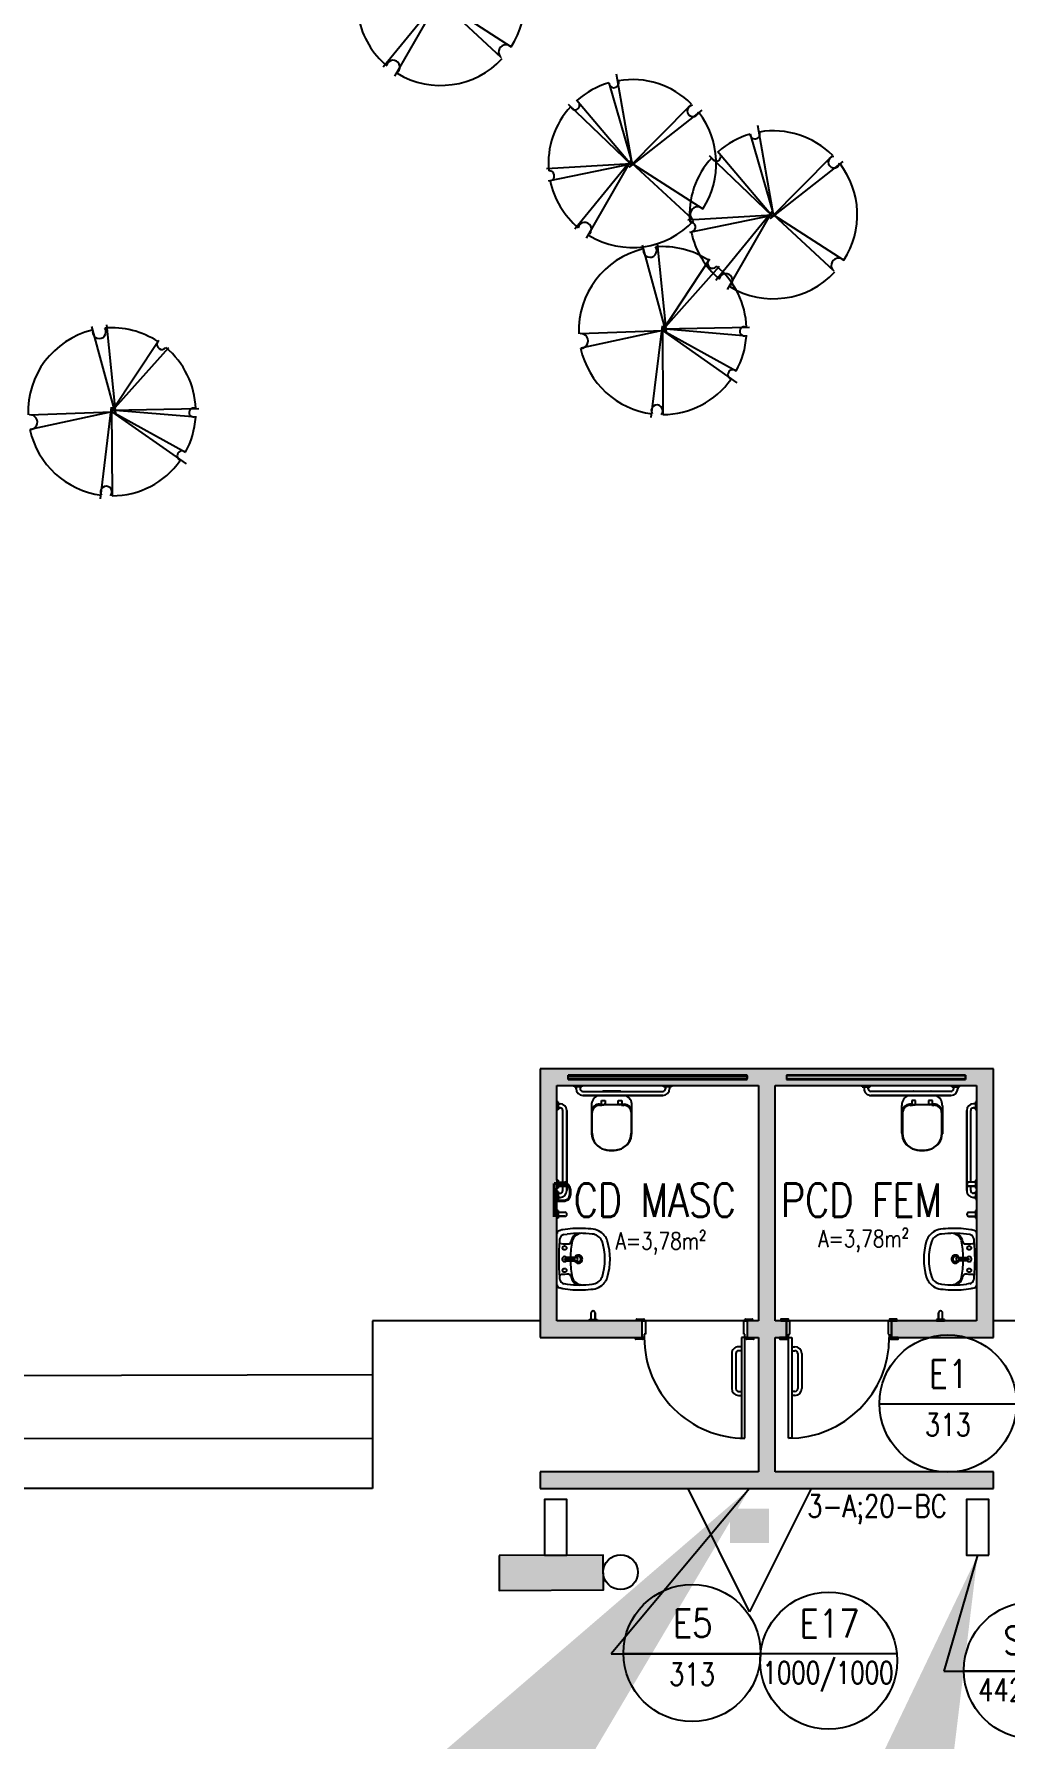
# Model space of a CAD drawing. Header units: metres. Extents: x 341 to 459, y 1341 to 1425.
# Drawn here: x 417.13 to 425.81, y 1378.8 to 1394.04 of the extents above; entities that cross this region are included whole.
import ezdxf
from ezdxf.enums import TextEntityAlignment as Align

# ---------------------------------------------------------------- set-up
doc = ezdxf.new("R2010")
doc.units = ezdxf.units.M
doc.linetypes.add('CONTINUO', pattern=[0])
for name, color, linetype in [('10', 10, 'Continuous'), ('BASE DE CONCRETO', 251, 'Continuous'), ('C-Janelas', 3, 'Continuous'), ('C-Paredes', 4, 'Continuous'), ('C-Portas', 3, 'Continuous'), ('CANALETA', 146, 'CONTINUO'), ('E-Abertura', 7, 'Continuous'), ('E-Janelas', 7, 'Continuous'), ('E-Pisos', 7, 'Continuous'), ('E-Portas', 7, 'Continuous'), ('Identificadores de ambiente', 3, 'Continuous'), ('INCÊNDIO', 10, 'Continuous'), ('Notas de texto-1', 7, 'Continuous'), ('Peças hidrossanitárias', 7, 'Continuous'), ('VCAED', 4, 'Continuous'), ('Vegetação', 72, 'Continuous')]:
    doc.layers.add(name, color=color, linetype=linetype)
doc.layers.add('C-Padrão de corte-1', color=7, linetype='Continuous', true_color=0x99999b)
doc.layers.add('INC_PLACAS', color=10, linetype='Continuous', lineweight=20)
doc.styles.add('R100', font='simplex.shx', dxfattribs={"height": 2.5})
doc.styles.add('R80', font='simplex.shx', dxfattribs={"height": 2})
doc.styles.add('RomanS_3', font='romans__.ttf', dxfattribs={"width": 0.8, "height": 0.3})
doc.styles.add('SIMPLEX', font='simplex_.ttf')
doc.dimstyles.new('TICK-100', dxfattribs={"dimscale": 10, "dimtxt": 2.5, "dimasz": 1.5, "dimexe": 1, "dimexo": 1, "dimgap": 0.9, "dimtad": 1, "dimdec": 1, "dimtxsty": 'SIMPLEX', "dimblk": 'ARCHTICK', "dimcen": 2.5, "dimdle": 1, "dimclrt": 3, "dimadec": 0, "dimazin": 0, "dimtfac": 1, "dimtdec": 1, "dimtmove": 0, "dimatfit": 3, "dimfxl": 8, "dimfxlon": 1, "dimtfill": 1, "dimtfillclr": 256, "dimarcsym": 0})

# ---------------------------------------------------------------- blocks, each defined once
blk = doc.blocks.new('ARV 2 - ARV 2-523376-PLANTA BAIXA TERREO')
at = {"layer": 'Vegetação', "color": 252, "true_color": 0x939598}
for p, q in [((0.009, 0.004), (-0.131, 0.803)), ((-0.2, 0.725), (0.009, 0.004)), ((0.001, -0.009), (-0.562, 0.532)), ((-0.49, 0.572), (0.001, -0.009)), ((-0.019, -0.028), (0.538, 0.535)), ((0.63, 0.481), (-0.019, -0.028)), ((-0.505, -0.58), (-0.002, 0.036)), ((-0.002, 0.036), (-0.403, -0.662)), ((0.009, 0.004), (0.638, -0.401)), ((0.549, -0.497), (0.009, 0.004)), ((0, 0), (-0.757, -0.044)), ((-0.739, -0.15), (0, 0))]:
    blk.add_line(p, q, dxfattribs=at)
for centre, radius, start, end in [((0.009, 0.004), 0.75, 106.1615, 131.2643), ((-0.156, 0.726), 0.0444, 179.6577, 23.6973), ((0.009, 0.004), 0.75, 45.0566, 99.5346), ((0.009, 0.004), 0.75, 137.2461, 184.9778), ((-0.502, 0.524), 0.0401, 205.2856, 52.277), ((0.551, 0.474), 0.0512, 93.2129, 348.632), ((0.009, 0.004), 0.75, 327.2057, 37.8246), ((-0.733, -0.106), 0.0454, 289.6881, 92.0044), ((0.009, 0.004), 0.75, 191.8794, 229.9244), ((0.592, -0.448), 0.0655, 44.7183, 228.8834), ((-0.416, -0.581), 0.0597, 314.6602, 168.4518), ((0.009, 0.004), 0.75, 238.6749, 317.1365)]:
    blk.add_arc(centre, radius, start, end, dxfattribs=at)
blk = doc.blocks.new('PORTA EM MADEIRA ESPECIAL PCD - PORTA EM MADEIRA 90CM 2-687594-PLANTA BAIXA TERREO')
at = {"layer": 'C-Portas', "color": 252, "true_color": 0x939598}
for p, q in [((-0.42, 0.975), (-0.45, 0.975)), ((-0.45, 0.975), (-0.45, 0.075)), ((-0.42, 0.075), (-0.42, 0.975)), ((-0.53, 0.075), (-0.53, 0.085)), ((-0.46, 0.075), (-0.53, 0.075)), ((-0.525, 0.09), (-0.465, 0.09)), ((-0.47, 0.075), (-0.45, 0.075)), ((-0.47, -0.075), (-0.47, 0.075)), ((-0.46, 0.085), (-0.46, 0.075)), ((-0.45, 0.075), (-0.42, 0.075)), ((-0.45, 0.075), (-0.45, 0.045)), ((-0.45, 0.045), (-0.44, 0.045)), ((-0.44, 0.045), (-0.44, -0.075)), ((0.44, 0.045), (0.45, 0.045)), ((0.44, -0.075), (0.44, 0.045)), ((0.45, 0.045), (0.45, 0.075)), ((0.45, 0.075), (0.47, 0.075)), ((0.46, 0.075), (0.46, 0.085)), ((0.53, 0.075), (0.46, 0.075)), ((0.465, 0.09), (0.525, 0.09)), ((0.47, 0.075), (0.47, -0.075)), ((0.53, 0.085), (0.53, 0.075)), ((-0.52, -0.085), (-0.52, -0.075)), ((-0.52, -0.075), (-0.45, -0.075)), ((-0.455, -0.09), (-0.515, -0.09)), ((-0.44, -0.075), (-0.47, -0.075)), ((-0.45, -0.075), (-0.45, -0.085)), ((0.47, -0.075), (0.44, -0.075)), ((0.45, -0.085), (0.45, -0.075)), ((0.45, -0.075), (0.52, -0.075)), ((0.515, -0.09), (0.455, -0.09)), ((0.52, -0.075), (0.52, -0.085))]:
    blk.add_line(p, q, dxfattribs=at)
for centre, start, end in [((-0.525, 0.085), 90, 180), ((-0.465, 0.085), 360, 90), ((0.465, 0.085), 90, 180), ((0.525, 0.085), 0, 90), ((-0.515, -0.085), 180, 270), ((-0.455, -0.085), 270, 0), ((0.455, -0.085), 180, 270), ((0.515, -0.085), 270, 360)]:
    blk.add_arc(centre, 0.005, start, end, dxfattribs=at)
at = {"layer": 'E-Abertura', "color": 252, "true_color": 0x939598}
blk.add_arc((-0.45, 0.075), 0.9, 360, 90, dxfattribs=at)
at = {"layer": 'E-Portas', "color": 252, "true_color": 0x939598}
for p, q in [((-0.393, 0.593), (-0.42, 0.593)), ((-0.393, 0.557), (-0.42, 0.557)), ((-0.368, 0.218), (-0.368, 0.532)), ((-0.332, 0.218), (-0.332, 0.532)), ((-0.42, 0.193), (-0.393, 0.193)), ((-0.42, 0.157), (-0.393, 0.157))]:
    blk.add_line(p, q, dxfattribs=at)
for centre, radius, start, end in [((-0.393, 0.532), 0.061, 0, 90), ((-0.393, 0.532), 0.025, 0, 90), ((-0.393, 0.218), 0.025, 270, 0), ((-0.393, 0.218), 0.061, 270, 0)]:
    blk.add_arc(centre, radius, start, end, dxfattribs=at)
blk = doc.blocks.new('Barra Tubular Linear1 - 800mm 3-687596-PLANTA BAIXA TERREO')
at = {"layer": 'Peças hidrossanitárias', "color": 252, "true_color": 0x939598}
for p, q in [((-1.291, -0.11), (-1.291, -0.1)), ((-1.291, -0.11), (-1.291, -0.1)), ((-1.274, -0.11), (-1.291, -0.11)), ((-1.221, -0.11), (-1.291, -0.11)), ((-1.274, -0.127), (-1.274, -0.11)), ((-1.274, -0.11), (-1.274, -0.127)), ((-1.238, -0.11), (-1.238, -0.127)), ((-1.221, -0.11), (-1.238, -0.11)), ((-1.238, -0.11), (-1.238, -0.127)), ((-1.221, -0.1), (-1.221, -0.11)), ((-1.221, -0.11), (-1.221, -0.1)), ((-1.213, -0.152), (-1.174, -0.152)), ((-1.213, -0.152), (-1.174, -0.152)), ((-1.138, -0.152), (-0.499, -0.152)), ((-1.138, -0.152), (-0.499, -0.152)), ((-0.491, -0.11), (-0.491, -0.1)), ((-0.491, -0.11), (-0.491, -0.1)), ((-0.474, -0.11), (-0.491, -0.11)), ((-0.421, -0.11), (-0.491, -0.11)), ((-0.474, -0.127), (-0.474, -0.11)), ((-0.474, -0.11), (-0.474, -0.127)), ((-0.438, -0.11), (-0.438, -0.127)), ((-0.421, -0.11), (-0.438, -0.11)), ((-0.438, -0.11), (-0.438, -0.127)), ((-0.421, -0.1), (-0.421, -0.11)), ((-0.421, -0.11), (-0.421, -0.1)), ((-0.499, -0.188), (-1.213, -0.188)), ((-1.213, -0.188), (-0.499, -0.188))]:
    blk.add_line(p, q, dxfattribs=at)
for centre, radius, start, end in [((-1.213, -0.127), 0.061, 180, 270), ((-1.213, -0.127), 0.061, 180, 270), ((-1.213, -0.127), 0.025, 180, 270), ((-1.213, -0.127), 0.025, 180, 270), ((-0.499, -0.127), 0.061, 270, 0), ((-0.499, -0.127), 0.025, 270, 0), ((-0.499, -0.127), 0.061, 270, 0), ((-0.499, -0.127), 0.025, 270, 0)]:
    blk.add_arc(centre, radius, start, end, dxfattribs=at)
blk = doc.blocks.new('Barra Tubular Linear1 - 800mm 3-V3-PLANTA BAIXA TERREO')
at = {"layer": 'Peças hidrossanitárias', "color": 252, "true_color": 0x939598}
for p, q in [((-1.291, -0.11), (-1.291, -0.1)), ((-1.291, -0.11), (-1.291, -0.1)), ((-1.274, -0.11), (-1.291, -0.11)), ((-1.221, -0.11), (-1.291, -0.11)), ((-1.274, -0.127), (-1.274, -0.11)), ((-1.274, -0.11), (-1.274, -0.127)), ((-1.238, -0.11), (-1.238, -0.127)), ((-1.221, -0.11), (-1.238, -0.11)), ((-1.238, -0.11), (-1.238, -0.127)), ((-1.221, -0.1), (-1.221, -0.11)), ((-1.221, -0.11), (-1.221, -0.1)), ((-1.213, -0.152), (-0.499, -0.152)), ((-1.213, -0.152), (-0.499, -0.152)), ((-0.491, -0.11), (-0.491, -0.1)), ((-0.491, -0.11), (-0.491, -0.1)), ((-0.474, -0.11), (-0.491, -0.11)), ((-0.421, -0.11), (-0.491, -0.11)), ((-0.474, -0.127), (-0.474, -0.11)), ((-0.474, -0.11), (-0.474, -0.127)), ((-0.438, -0.11), (-0.438, -0.127)), ((-0.421, -0.11), (-0.438, -0.11)), ((-0.438, -0.11), (-0.438, -0.127)), ((-0.421, -0.1), (-0.421, -0.11)), ((-0.421, -0.11), (-0.421, -0.1)), ((-0.499, -0.188), (-1.213, -0.188)), ((-1.213, -0.188), (-0.499, -0.188))]:
    blk.add_line(p, q, dxfattribs=at)
for centre, radius, start, end in [((-1.213, -0.127), 0.061, 180, 270), ((-1.213, -0.127), 0.061, 180, 270), ((-1.213, -0.127), 0.025, 180, 270), ((-1.213, -0.127), 0.025, 180, 270), ((-0.499, -0.127), 0.061, 270, 0), ((-0.499, -0.127), 0.025, 270, 0), ((-0.499, -0.127), 0.061, 270, 0), ((-0.499, -0.127), 0.025, 270, 0)]:
    blk.add_arc(centre, radius, start, end, dxfattribs=at)
blk = doc.blocks.new('Deca_Lavatorio Vogue Plus_L_51_Coluna Suspensa - L_51_17_Branco Gelo GE17-399231-PLANTA BAIXA TERREO')
at = {"layer": 'Peças hidrossanitárias', "color": 252, "true_color": 0x939598}
for p, q in [((22.448, -16.707), (22.46, -16.704)), ((22.486, -16.744), (22.517, -16.74)), ((22.591, -16.747), (22.592, -16.749)), ((22.486, -17.183), (22.517, -17.188)), ((22.591, -17.181), (22.592, -17.179)), ((22.46, -17.223), (22.448, -17.221))]:
    blk.add_line(p, q, dxfattribs=at)
for centre in [(22.493, -16.864), (22.493, -17.064)]:
    blk.add_circle(centre, 0.0175, dxfattribs=at)
for centre, radius, start, end in [((22.457, -16.736), 0.0308, 107.2064, 177.8383), ((22.501, -16.794), 0.0526, 107.5227, 162.4059), ((22.542, -17.11), 0.414, 98.9459, 101.4302), ((22.598, -17.312), 0.622, 92.9287, 101.1915), ((22.628, -17.703), 0.97, 83.4112, 96.5888), ((22.65, -16.825), 0.102, 129.8139, 172.1894), ((22.652, -16.828), 0.0948, 92.6253, 163.8436), ((22.619, -17.721), 1.032, 82.7636, 92.9287), ((22.587, -16.75), 0.0046, 37, 129.8139), ((22.588, -16.752), 0.00496, 316.8764, 37), ((22.732, -16.846), 0.106, 26.0618, 85.9382), ((22.73, -16.849), 0.153, 33.2364, 82.7636), ((24.378, -16.964), 1.938, 175.1805, 184.8195), ((22.528, -16.803), 0.0808, 162.4059, 178.6428), ((22.462, -16.81), 0.0154, 183.0086, 265.653), ((22.537, -15.827), 1.001, 265.653, 269.5134), ((22.528, -16.808), 0.0204, 269.5134, 352.1894), ((23.389, -16.964), 0.844, 168.9392, 178.9389), ((22.333, -16.964), 0.521, 341.5812, 18.4188), ((22.73, -16.849), 0.153, 15.8885, 33.2364), ((22.325, -16.964), 0.574, 344.1115, 15.8885), ((23.389, -16.964), 0.844, 181.0446, 191.0084), ((22.617, -16.963), 0.0358, 90, 154.7284), ((22.617, -16.964), 0.0361, 205.4335, 269.5392), ((22.617, -16.964), 0.0225, 0, 141.4153), ((22.617, -16.964), 0.0225, 218.5846, 0), ((22.617, -16.962), 0.0348, 357.7296, 90.4869), ((22.617, -16.965), 0.0348, 269.5392, 2.3052), ((22.457, -17.191), 0.0308, 182.1617, 252.7936), ((22.462, -17.118), 0.0154, 94.347, 176.9914), ((22.528, -17.125), 0.0808, 181.3572, 197.5941), ((22.501, -17.133), 0.0526, 197.5941, 252.4773), ((22.537, -18.1), 1.001, 90.4866, 94.347), ((22.628, -16.225), 0.97, 263.4112, 276.5888), ((22.528, -17.12), 0.0204, 7.8106, 90.4866), ((22.65, -17.103), 0.102, 187.8106, 230.1861), ((22.652, -17.099), 0.0948, 195.8322, 267.3747), ((22.587, -17.178), 0.0046, 230.1861, 323), ((22.588, -17.176), 0.00496, 323, 43.1236), ((22.732, -17.082), 0.106, 274.0618, 333.9382), ((22.73, -17.079), 0.153, 277.2364, 326.7636), ((22.73, -17.079), 0.153, 326.7636, 344.1115), ((22.542, -16.817), 0.414, 258.5698, 261.0541), ((22.598, -16.616), 0.622, 258.8085, 267.0713), ((22.619, -16.207), 1.032, 267.0713, 277.2364)]:
    blk.add_arc(centre, radius, start, end, dxfattribs=at)
blk = doc.blocks.new('Barra Tubular Linear2 - 700mm-668522-PLANTA BAIXA TERREO')
at = {"layer": 'Peças hidrossanitárias', "color": 252, "true_color": 0x939598}
for p, q in [((22.426, -16.259), (22.436, -16.259)), ((22.426, -16.329), (22.426, -16.259)), ((22.436, -16.259), (22.426, -16.259)), ((22.426, -16.329), (22.426, -16.259)), ((22.436, -16.259), (22.436, -16.276)), ((22.436, -16.259), (22.436, -16.329)), ((22.436, -16.276), (22.496, -16.276)), ((22.436, -16.276), (22.496, -16.276)), ((22.436, -16.329), (22.426, -16.329)), ((22.436, -16.329), (22.426, -16.329)), ((22.496, -16.312), (22.436, -16.312)), ((22.436, -16.312), (22.436, -16.329)), ((22.436, -16.312), (22.496, -16.312))]:
    blk.add_line(p, q, dxfattribs=at)
blk.add_arc((22.496, -16.294), 0.018, 270, 90, dxfattribs=at)
blk.add_arc((22.496, -16.294), 0.018, 270, 90, dxfattribs=at)
blk = doc.blocks.new('Deca_Bacia convencional Conforto_P_510_Sem Abertura - P_510_17_Branco Gelo GE17-399226-PLANTA BAIXA TERREO')
at = {"layer": 'Peças hidrossanitárias', "color": 252, "true_color": 0x939598}
for p, q in [((22.992, -15.464), (22.836, -15.464)), ((22.733, -15.59), (22.733, -15.844)), ((23.095, -15.838), (23.095, -15.59))]:
    blk.add_line(p, q, dxfattribs=at)
for centre, radius, start, end in [((22.824, -15.586), 0.0907, 111.5477, 182.6711), ((22.842, -15.488), 0.025, 102.2947, 115.2456), ((22.986, -15.488), 0.025, 64.7544, 77.7053), ((23.004, -15.586), 0.0907, 357.3289, 68.4523), ((22.938, -15.835), 0.156, 293.5162, 358.9974), ((22.89, -15.834), 0.157, 183.6172, 246.3827), ((22.914, -15.738), 0.255, 250.0784, 289.9216)]:
    blk.add_arc(centre, radius, start, end, dxfattribs=at)
blk = doc.blocks.new('Deca_Shared_Assento_P_510 - AP_50_Branco Gelo GE17-399172-PLANTA BAIXA TERREO')
at = {"layer": 'Peças hidrossanitárias', "color": 252, "true_color": 0x939598}
for p, q in [((22.739, -15.838), (22.739, -15.643)), ((22.806, -15.579), (22.827, -15.579)), ((22.807, -15.59), (22.807, -15.579)), ((22.807, -15.59), (22.848, -15.586)), ((22.808, -15.591), (22.808, -15.579)), ((22.827, -15.589), (22.808, -15.591)), ((22.822, -15.578), (22.822, -15.547)), ((22.822, -15.547), (22.855, -15.547)), ((22.829, -15.578), (22.822, -15.578)), ((22.827, -15.579), (22.827, -15.58)), ((22.827, -15.588), (22.827, -15.579)), ((22.827, -15.58), (22.829, -15.58)), ((22.827, -15.588), (22.827, -15.58)), ((22.827, -15.588), (22.827, -15.589)), ((22.829, -15.58), (22.829, -15.578)), ((22.829, -15.58), (22.83, -15.582)), ((22.83, -15.582), (22.848, -15.582)), ((22.855, -15.578), (22.848, -15.578)), ((22.848, -15.578), (22.848, -15.586)), ((22.855, -15.547), (22.855, -15.578)), ((22.972, -15.578), (22.972, -15.547)), ((22.972, -15.547), (23.006, -15.547)), ((22.979, -15.578), (22.972, -15.578)), ((22.979, -15.586), (22.979, -15.578)), ((22.997, -15.582), (22.979, -15.582)), ((23.021, -15.59), (22.979, -15.586)), ((22.998, -15.58), (22.997, -15.582)), ((23.006, -15.578), (22.998, -15.578)), ((22.998, -15.578), (22.998, -15.58)), ((22.998, -15.58), (23, -15.58)), ((23, -15.58), (23, -15.579)), ((23, -15.579), (23.028, -15.579)), ((23, -15.588), (23, -15.579)), ((23.001, -15.588), (23.001, -15.579)), ((23.001, -15.588), (23.001, -15.589)), ((23.001, -15.589), (23.02, -15.591)), ((23.006, -15.547), (23.006, -15.578)), ((23.02, -15.591), (23.02, -15.579)), ((23.021, -15.59), (23.021, -15.579)), ((23.089, -15.636), (23.089, -15.838))]:
    blk.add_line(p, q, dxfattribs=at)
for centre, radius, start, end in [((22.803, -15.643), 0.0642, 87.4413, 180), ((22.805, -15.656), 0.0666, 89.0349, 179.0913), ((22.914, -16.605), 1.02, 86.3241, 93.6703), ((23.022, -15.656), 0.0666, 5.2693, 91.1664), ((23.025, -15.643), 0.0642, 6.0994, 87.4413), ((22.889, -15.838), 0.15, 180, 258), ((22.938, -15.838), 0.15, 282, 0), ((22.914, -15.722), 0.269, 258, 282)]:
    blk.add_arc(centre, radius, start, end, dxfattribs=at)
blk = doc.blocks.new('Barra Tubular Linear1 - 400mm 3-668526-PLANTA BAIXA TERREO')
at = {"layer": 'Peças hidrossanitárias', "color": 252, "true_color": 0x939598}
for p, q in [((22.713, -17.514), (22.713, -17.504)), ((22.713, -17.504), (22.73, -17.504)), ((22.713, -17.504), (22.713, -17.514)), ((22.713, -17.504), (22.783, -17.504)), ((22.783, -17.514), (22.713, -17.514)), ((22.783, -17.514), (22.713, -17.514)), ((22.73, -17.504), (22.73, -17.444)), ((22.73, -17.504), (22.73, -17.444)), ((22.766, -17.444), (22.766, -17.504)), ((22.766, -17.504), (22.766, -17.444)), ((22.766, -17.504), (22.783, -17.504)), ((22.783, -17.504), (22.783, -17.514)), ((22.783, -17.504), (22.783, -17.514))]:
    blk.add_line(p, q, dxfattribs=at)
blk.add_arc((22.748, -17.444), 0.018, 0, 180, dxfattribs=at)
blk.add_arc((22.748, -17.444), 0.018, 0, 180, dxfattribs=at)
blk = doc.blocks.new('Deca_Monocomando para Lavatorio de Mesa Axis_2875_C73 - 2875_C73_Cromado CR10-668528-PLANTA BAIXA TERREO')
at = {"layer": 'Peças hidrossanitárias', "color": 252, "true_color": 0x939598}
for p, q in [((-0.004, 0), (0.004, 0)), ((-0.004, 0), (-0.004, -0.022)), ((0.004, -0.022), (0.004, 0)), ((-0.015, -0.016), (-0.015, -0.096)), ((-0.005, -0.022), (-0.005, -0.091)), ((-0.005, -0.091), (0.005, -0.091)), ((0.005, -0.091), (0.005, -0.022)), ((0.016, -0.096), (0.016, -0.016))]:
    blk.add_line(p, q, dxfattribs=at)
for centre, radius, start, end in [((0, 0), 0.0225, 313.5422, 226.4578), ((0.003, -0.099), 0.0182, 172.6075, 261.8342), ((0, 0), 0.0225, 226.4592, 260.8589), ((-0.003, -0.099), 0.0182, 278.1658, 7.3925), ((0, 0), 0.0225, 279.1409, 313.5412)]:
    blk.add_arc(centre, radius, start, end, dxfattribs=at)
blk = doc.blocks.new('JANELA EM VIDRO TEMPERADO 1M1 - JANELA EM VIDRO TEMPERADO 1_5M 6-687598-PLANTA BAIXA TERREO')
at = {"layer": 'C-Janelas', "color": 252, "true_color": 0x939598}
for p, q in [((-0.8, -0.012), (-0.8, 0.012)), ((-0.8, 0.012), (0.8, 0.012)), ((0.8, 0.012), (0.8, -0.012)), ((0.8, -0.012), (-0.8, -0.012))]:
    blk.add_line(p, q, dxfattribs=at)
at = {"layer": 'E-Janelas', "color": 252, "true_color": 0x939598}
for p, q in [((-0.8, -0.02), (-0.8, 0.02)), ((0.8, 0.02), (-0.8, 0.02)), ((0.8, -0.02), (0.8, 0.02)), ((-0.8, -0.02), (0.8, -0.02))]:
    blk.add_line(p, q, dxfattribs=at)
blk = doc.blocks.new('PORTA EM MADEIRA ESPECIAL PCD - PORTA EM MADEIRA 90CM 2-687599-PLANTA BAIXA TERREO')
at = {"layer": 'C-Portas', "color": 252, "true_color": 0x939598}
for p, q in [((-0.52, 0.085), (-0.52, 0.075)), ((-0.52, 0.075), (-0.45, 0.075)), ((-0.455, 0.09), (-0.515, 0.09)), ((-0.44, 0.075), (-0.47, 0.075)), ((-0.47, 0.075), (-0.47, -0.075)), ((-0.45, 0.075), (-0.45, 0.085)), ((-0.44, -0.045), (-0.44, 0.075)), ((0.47, 0.075), (0.44, 0.075)), ((0.44, 0.075), (0.44, -0.045)), ((0.45, 0.085), (0.45, 0.075)), ((0.45, 0.075), (0.52, 0.075)), ((0.515, 0.09), (0.455, 0.09)), ((0.47, -0.075), (0.47, 0.075)), ((0.52, 0.075), (0.52, 0.085)), ((-0.46, -0.075), (-0.53, -0.075)), ((-0.53, -0.075), (-0.53, -0.085)), ((-0.525, -0.09), (-0.465, -0.09)), ((-0.47, -0.075), (-0.45, -0.075)), ((-0.46, -0.085), (-0.46, -0.075)), ((-0.45, -0.075), (-0.45, -0.045)), ((-0.45, -0.045), (-0.44, -0.045)), ((-0.45, -0.975), (-0.45, -0.075)), ((-0.45, -0.075), (-0.42, -0.075)), ((-0.42, -0.075), (-0.42, -0.975)), ((0.44, -0.045), (0.45, -0.045)), ((0.45, -0.045), (0.45, -0.075)), ((0.45, -0.075), (0.47, -0.075)), ((0.53, -0.075), (0.46, -0.075)), ((0.46, -0.075), (0.46, -0.085)), ((0.465, -0.09), (0.525, -0.09)), ((0.53, -0.085), (0.53, -0.075)), ((-0.42, -0.975), (-0.45, -0.975))]:
    blk.add_line(p, q, dxfattribs=at)
for centre, start, end in [((-0.515, 0.085), 90, 180), ((-0.455, 0.085), 0, 90), ((0.455, 0.085), 90, 180), ((0.515, 0.085), 0, 90), ((-0.525, -0.085), 180, 270), ((-0.465, -0.085), 270, 0), ((0.465, -0.085), 180, 270), ((0.525, -0.085), 270, 0)]:
    blk.add_arc(centre, 0.005, start, end, dxfattribs=at)
at = {"layer": 'E-Abertura', "color": 252, "true_color": 0x939598}
blk.add_arc((-0.45, -0.075), 0.9, 270, 0, dxfattribs=at)
at = {"layer": 'E-Portas', "color": 252, "true_color": 0x939598}
for p, q in [((-0.42, -0.157), (-0.393, -0.157)), ((-0.42, -0.193), (-0.393, -0.193)), ((-0.368, -0.218), (-0.368, -0.532)), ((-0.332, -0.218), (-0.332, -0.532)), ((-0.393, -0.557), (-0.42, -0.557)), ((-0.393, -0.593), (-0.42, -0.593))]:
    blk.add_line(p, q, dxfattribs=at)
for centre, radius, start, end in [((-0.393, -0.218), 0.061, 360, 90), ((-0.393, -0.218), 0.025, 360, 90), ((-0.393, -0.532), 0.025, 270, 360), ((-0.393, -0.532), 0.061, 270, 360)]:
    blk.add_arc(centre, radius, start, end, dxfattribs=at)
blk = doc.blocks.new('Barra Tubular Linear1 - 800mm 3-668520-PLANTA BAIXA TERREO')
at = {"layer": 'Peças hidrossanitárias', "color": 252, "true_color": 0x939598}
for p, q in [((-0.499, 0.188), (-1.213, 0.188)), ((-1.213, 0.188), (-0.499, 0.188)), ((-1.274, 0.11), (-1.291, 0.11)), ((-1.291, 0.11), (-1.291, 0.1)), ((-1.221, 0.11), (-1.291, 0.11)), ((-1.291, 0.11), (-1.291, 0.1)), ((-1.274, 0.127), (-1.274, 0.11)), ((-1.274, 0.11), (-1.274, 0.127)), ((-1.238, 0.11), (-1.238, 0.127)), ((-1.238, 0.11), (-1.238, 0.127)), ((-1.221, 0.11), (-1.238, 0.11)), ((-1.221, 0.1), (-1.221, 0.11)), ((-1.221, 0.11), (-1.221, 0.1)), ((-1.213, 0.152), (-1.174, 0.152)), ((-1.213, 0.152), (-1.174, 0.152)), ((-1.138, 0.152), (-0.499, 0.152)), ((-1.138, 0.152), (-0.499, 0.152)), ((-0.474, 0.11), (-0.491, 0.11)), ((-0.491, 0.11), (-0.491, 0.1)), ((-0.491, 0.11), (-0.491, 0.1)), ((-0.421, 0.11), (-0.491, 0.11)), ((-0.474, 0.127), (-0.474, 0.11)), ((-0.474, 0.11), (-0.474, 0.127)), ((-0.438, 0.11), (-0.438, 0.127)), ((-0.438, 0.11), (-0.438, 0.127)), ((-0.421, 0.11), (-0.438, 0.11)), ((-0.421, 0.1), (-0.421, 0.11)), ((-0.421, 0.11), (-0.421, 0.1))]:
    blk.add_line(p, q, dxfattribs=at)
for centre, radius, start, end in [((-1.213, 0.127), 0.061, 90, 180), ((-1.213, 0.127), 0.061, 90, 180), ((-0.499, 0.127), 0.061, 360, 90), ((-0.499, 0.127), 0.061, 360, 90), ((-1.213, 0.127), 0.025, 90, 180), ((-1.213, 0.127), 0.025, 90, 180), ((-0.499, 0.127), 0.025, 360, 90), ((-0.499, 0.127), 0.025, 360, 90)]:
    blk.add_arc(centre, radius, start, end, dxfattribs=at)
blk = doc.blocks.new('Barra Tubular Linear1 - 800mm 3-V4-PLANTA BAIXA TERREO')
at = {"layer": 'Peças hidrossanitárias', "color": 252, "true_color": 0x939598}
for p, q in [((-0.499, 0.188), (-1.213, 0.188)), ((-1.213, 0.188), (-0.499, 0.188)), ((-1.274, 0.11), (-1.291, 0.11)), ((-1.291, 0.11), (-1.291, 0.1)), ((-1.221, 0.11), (-1.291, 0.11)), ((-1.291, 0.11), (-1.291, 0.1)), ((-1.274, 0.127), (-1.274, 0.11)), ((-1.274, 0.11), (-1.274, 0.127)), ((-1.238, 0.11), (-1.238, 0.127)), ((-1.238, 0.11), (-1.238, 0.127)), ((-1.221, 0.11), (-1.238, 0.11)), ((-1.221, 0.1), (-1.221, 0.11)), ((-1.221, 0.11), (-1.221, 0.1)), ((-1.213, 0.152), (-0.499, 0.152)), ((-1.213, 0.152), (-0.499, 0.152)), ((-0.474, 0.11), (-0.491, 0.11)), ((-0.491, 0.11), (-0.491, 0.1)), ((-0.491, 0.11), (-0.491, 0.1)), ((-0.421, 0.11), (-0.491, 0.11)), ((-0.474, 0.127), (-0.474, 0.11)), ((-0.474, 0.11), (-0.474, 0.127)), ((-0.438, 0.11), (-0.438, 0.127)), ((-0.438, 0.11), (-0.438, 0.127)), ((-0.421, 0.11), (-0.438, 0.11)), ((-0.421, 0.1), (-0.421, 0.11)), ((-0.421, 0.11), (-0.421, 0.1))]:
    blk.add_line(p, q, dxfattribs=at)
for centre, radius, start, end in [((-1.213, 0.127), 0.061, 90, 180), ((-1.213, 0.127), 0.061, 90, 180), ((-0.499, 0.127), 0.061, 360, 90), ((-0.499, 0.127), 0.061, 360, 90), ((-1.213, 0.127), 0.025, 90, 180), ((-1.213, 0.127), 0.025, 90, 180), ((-0.499, 0.127), 0.025, 360, 90), ((-0.499, 0.127), 0.025, 360, 90)]:
    blk.add_arc(centre, radius, start, end, dxfattribs=at)
blk = doc.blocks.new('Deca_Lavatorio Vogue Plus_L_51_Coluna Suspensa - L_51_17_Branco Gelo GE17-530305-PLANTA BAIXA TERREO')
at = {"layer": 'Peças hidrossanitárias', "color": 252, "true_color": 0x939598}
for p, q in [((26.011, -16.747), (26.009, -16.749)), ((26.116, -16.744), (26.085, -16.74)), ((26.154, -16.707), (26.142, -16.704)), ((26.011, -17.181), (26.009, -17.179)), ((26.116, -17.183), (26.085, -17.188)), ((26.142, -17.223), (26.154, -17.221))]:
    blk.add_line(p, q, dxfattribs=at)
for centre in [(26.109, -16.864), (26.109, -17.064)]:
    blk.add_circle(centre, 0.0175, dxfattribs=at)
for centre, radius, start, end in [((25.872, -16.849), 0.153, 97.2364, 146.7636), ((25.87, -16.846), 0.106, 94.0618, 153.9382), ((25.983, -17.721), 1.032, 87.0713, 97.2364), ((25.974, -17.703), 0.97, 83.4112, 96.5888), ((25.95, -16.828), 0.0948, 16.1564, 87.3747), ((26.013, -16.752), 0.00496, 143, 223.1236), ((26.014, -16.75), 0.0046, 50.1861, 143), ((25.952, -16.825), 0.102, 7.8106, 50.1861), ((26.004, -17.312), 0.622, 78.8085, 87.0713), ((26.1, -16.794), 0.0526, 17.5941, 72.4773), ((26.06, -17.11), 0.414, 78.5698, 81.0541), ((26.145, -16.736), 0.0308, 2.1617, 72.7936), ((26.277, -16.964), 0.574, 164.1115, 195.8885), ((25.872, -16.849), 0.153, 146.7636, 164.1115), ((26.269, -16.964), 0.521, 161.5812, 198.4188), ((25.212, -16.964), 0.844, 1.0611, 11.0608), ((26.073, -16.808), 0.0204, 187.8106, 270.4866), ((26.065, -15.827), 1.001, 270.4866, 274.347), ((26.14, -16.81), 0.0154, 274.347, 356.9914), ((26.074, -16.803), 0.0808, 1.3572, 17.5941), ((24.223, -16.964), 1.938, 355.1805, 4.8195), ((25.985, -16.962), 0.0348, 89.5131, 182.2704), ((25.985, -16.965), 0.0348, 177.6948, 270.4608), ((25.985, -16.964), 0.0225, 38.5847, 180), ((25.985, -16.964), 0.0225, 180, 321.4154), ((25.985, -16.963), 0.0358, 25.2716, 90), ((25.985, -16.964), 0.0361, 270.4608, 334.5665), ((25.212, -16.964), 0.844, 348.9916, 358.9554), ((25.872, -17.079), 0.153, 195.8885, 213.2364), ((25.872, -17.079), 0.153, 213.2364, 262.7636), ((25.87, -17.082), 0.106, 206.0618, 265.9382), ((25.974, -16.225), 0.97, 263.4112, 276.5888), ((25.95, -17.099), 0.0948, 272.6253, 344.1678), ((26.013, -17.176), 0.00496, 136.8764, 217), ((26.014, -17.178), 0.0046, 217, 309.8139), ((25.952, -17.103), 0.102, 309.8139, 352.1894), ((26.073, -17.12), 0.0204, 89.5134, 172.1894), ((26.065, -18.1), 1.001, 85.653, 89.5134), ((26.1, -17.133), 0.0526, 287.5227, 342.4059), ((26.14, -17.118), 0.0154, 3.0086, 85.653), ((26.074, -17.125), 0.0808, 342.4059, 358.6428), ((26.145, -17.191), 0.0308, 287.2064, 357.8383), ((25.983, -16.207), 1.032, 262.7636, 272.9287), ((26.004, -16.616), 0.622, 272.9287, 281.1915), ((26.06, -16.817), 0.414, 278.9459, 281.4302)]:
    blk.add_arc(centre, radius, start, end, dxfattribs=at)
blk = doc.blocks.new('Barra Tubular Linear2 - 700mm-687600-PLANTA BAIXA TERREO')
at = {"layer": 'Peças hidrossanitárias', "color": 252, "true_color": 0x939598}
for p, q in [((26.166, -16.276), (26.106, -16.276)), ((26.166, -16.276), (26.106, -16.276)), ((26.166, -16.259), (26.166, -16.276)), ((26.176, -16.259), (26.166, -16.259)), ((26.166, -16.259), (26.176, -16.259)), ((26.166, -16.259), (26.166, -16.329)), ((26.176, -16.329), (26.176, -16.259)), ((26.176, -16.329), (26.176, -16.259)), ((26.106, -16.312), (26.166, -16.312)), ((26.166, -16.312), (26.106, -16.312)), ((26.166, -16.312), (26.166, -16.329)), ((26.166, -16.329), (26.176, -16.329)), ((26.166, -16.329), (26.176, -16.329))]:
    blk.add_line(p, q, dxfattribs=at)
blk.add_arc((26.106, -16.294), 0.018, 90, 270, dxfattribs=at)
blk.add_arc((26.106, -16.294), 0.018, 90, 270, dxfattribs=at)
blk = doc.blocks.new('Deca_Bacia convencional Conforto_P_510_Sem Abertura - P_510_17_Branco Gelo GE17-559710-PLANTA BAIXA TERREO')
at = {"layer": 'Peças hidrossanitárias', "color": 252, "true_color": 0x939598}
for p, q in [((25.61, -15.464), (25.766, -15.464)), ((25.507, -15.838), (25.507, -15.59)), ((25.869, -15.59), (25.869, -15.844))]:
    blk.add_line(p, q, dxfattribs=at)
for centre, radius, start, end in [((25.598, -15.586), 0.0907, 111.5477, 182.6711), ((25.616, -15.488), 0.025, 102.2947, 115.2456), ((25.76, -15.488), 0.025, 64.7544, 77.7053), ((25.778, -15.586), 0.0907, 357.3289, 68.4523), ((25.663, -15.835), 0.156, 181.0026, 246.4838), ((25.688, -15.738), 0.255, 250.0784, 289.9216), ((25.712, -15.834), 0.157, 293.6173, 356.3828)]:
    blk.add_arc(centre, radius, start, end, dxfattribs=at)
blk = doc.blocks.new('Deca_Shared_Assento_P_510 - AP_50_Branco Gelo GE17-559711-PLANTA BAIXA TERREO')
at = {"layer": 'Peças hidrossanitárias', "color": 252, "true_color": 0x939598}
for p, q in [((25.513, -15.636), (25.513, -15.838)), ((25.602, -15.579), (25.574, -15.579)), ((25.581, -15.59), (25.581, -15.579)), ((25.581, -15.59), (25.623, -15.586)), ((25.582, -15.591), (25.582, -15.579)), ((25.601, -15.589), (25.582, -15.591)), ((25.596, -15.547), (25.596, -15.578)), ((25.63, -15.547), (25.596, -15.547)), ((25.596, -15.578), (25.604, -15.578)), ((25.601, -15.588), (25.601, -15.579)), ((25.601, -15.588), (25.601, -15.589)), ((25.602, -15.58), (25.602, -15.579)), ((25.602, -15.588), (25.602, -15.579)), ((25.604, -15.58), (25.602, -15.58)), ((25.604, -15.578), (25.604, -15.58)), ((25.604, -15.58), (25.605, -15.582)), ((25.605, -15.582), (25.623, -15.582)), ((25.623, -15.578), (25.63, -15.578)), ((25.623, -15.586), (25.623, -15.578)), ((25.63, -15.578), (25.63, -15.547)), ((25.746, -15.547), (25.746, -15.578)), ((25.78, -15.547), (25.746, -15.547)), ((25.746, -15.578), (25.753, -15.578)), ((25.753, -15.578), (25.753, -15.586)), ((25.771, -15.582), (25.753, -15.582)), ((25.795, -15.59), (25.753, -15.586)), ((25.772, -15.58), (25.771, -15.582)), ((25.773, -15.578), (25.78, -15.578)), ((25.773, -15.58), (25.773, -15.578)), ((25.774, -15.58), (25.773, -15.58)), ((25.774, -15.579), (25.774, -15.58)), ((25.796, -15.579), (25.774, -15.579)), ((25.774, -15.588), (25.774, -15.58)), ((25.775, -15.588), (25.775, -15.579)), ((25.775, -15.588), (25.775, -15.589)), ((25.775, -15.589), (25.794, -15.591)), ((25.78, -15.578), (25.78, -15.547)), ((25.794, -15.591), (25.794, -15.579)), ((25.795, -15.59), (25.795, -15.579)), ((25.863, -15.838), (25.863, -15.643))]:
    blk.add_line(p, q, dxfattribs=at)
for centre, radius, start, end in [((25.577, -15.643), 0.0642, 92.5587, 173.9006), ((25.58, -15.656), 0.0666, 88.8336, 174.7307), ((25.688, -16.605), 1.02, 86.3297, 93.6759), ((25.796, -15.656), 0.0666, 0.9087, 90.9651), ((25.799, -15.643), 0.0642, 0, 92.5587), ((25.664, -15.838), 0.15, 180, 258), ((25.713, -15.838), 0.15, 282, 0), ((25.688, -15.722), 0.269, 258, 282)]:
    blk.add_arc(centre, radius, start, end, dxfattribs=at)
blk = doc.blocks.new('Barra Tubular Linear1 - 400mm 3-687601-PLANTA BAIXA TERREO')
at = {"layer": 'Peças hidrossanitárias', "color": 252, "true_color": 0x939598}
for p, q in [((25.818, -17.504), (25.818, -17.514)), ((25.835, -17.504), (25.818, -17.504)), ((25.818, -17.504), (25.818, -17.514)), ((25.888, -17.504), (25.818, -17.504)), ((25.818, -17.514), (25.888, -17.514)), ((25.818, -17.514), (25.888, -17.514)), ((25.835, -17.444), (25.835, -17.504)), ((25.835, -17.504), (25.835, -17.444)), ((25.871, -17.504), (25.871, -17.444)), ((25.871, -17.504), (25.871, -17.444)), ((25.888, -17.504), (25.871, -17.504)), ((25.888, -17.514), (25.888, -17.504)), ((25.888, -17.504), (25.888, -17.514))]:
    blk.add_line(p, q, dxfattribs=at)
blk.add_arc((25.853, -17.444), 0.018, 0, 180, dxfattribs=at)
blk.add_arc((25.853, -17.444), 0.018, 0, 180, dxfattribs=at)
blk = doc.blocks.new('Deca_Monocomando para Lavatorio de Mesa Axis_2875_C73 - 2875_C73_Cromado CR10-687602-PLANTA BAIXA TERREO')
at = {"layer": 'Peças hidrossanitárias', "color": 252, "true_color": 0x939598}
for p, q in [((-0.015, 0.016), (-0.015, 0.096)), ((-0.005, 0.091), (0.005, 0.091)), ((-0.005, 0.022), (-0.005, 0.091)), ((-0.004, 0), (-0.004, 0.022)), ((0.004, 0.022), (0.004, 0)), ((0.005, 0.091), (0.005, 0.022)), ((0.016, 0.096), (0.016, 0.016)), ((-0.004, 0), (0.004, 0))]:
    blk.add_line(p, q, dxfattribs=at)
for centre, radius, start, end in [((0, 0), 0.0225, 133.5422, 46.4578), ((0.003, 0.099), 0.0182, 98.1658, 187.3925), ((0, 0), 0.0225, 99.1411, 133.5408), ((-0.003, 0.099), 0.0182, 352.6075, 81.8342), ((0, 0), 0.0225, 46.4588, 80.8591)]:
    blk.add_arc(centre, radius, start, end, dxfattribs=at)
blk = doc.blocks.new('JANELA EM VIDRO TEMPERADO 1M1 - JANELA EM VIDRO TEMPERADO 1_5M 6-687604-PLANTA BAIXA TERREO')
at = {"layer": 'C-Janelas', "color": 252, "true_color": 0x939598}
for p, q in [((0.8, 0.012), (-0.8, 0.012)), ((-0.8, 0.012), (-0.8, -0.012)), ((0.8, -0.012), (0.8, 0.012)), ((-0.8, -0.012), (0.8, -0.012))]:
    blk.add_line(p, q, dxfattribs=at)
at = {"layer": 'E-Janelas', "color": 252, "true_color": 0x939598}
for p, q in [((-0.8, -0.02), (-0.8, 0.02)), ((0.8, 0.02), (-0.8, 0.02)), ((0.8, -0.02), (0.8, 0.02)), ((-0.8, -0.02), (0.8, -0.02))]:
    blk.add_line(p, q, dxfattribs=at)
blk = doc.blocks.new('Extintor ABC')
at = {"layer": 'INCÊNDIO', "linetype": 'Continuous'}
h = blk.add_hatch(color=10, dxfattribs=at)
h.dxf.hatch_style = 1
h.paths.add_polyline_path([(18.379, 47.253), (18.686, 47.253), (18.686, 47.603), (18.379, 47.603)])
at = {"layer": 'INCÊNDIO', "color": 10}
for p, q in [((18.199, 46.879), (18.199, 47.979)), ((18.199, 47.979), (19.299, 47.429)), ((19.299, 47.429), (18.199, 46.879))]:
    blk.add_line(p, q, dxfattribs=at)
blk = doc.blocks.new('E5')
at = {"layer": '10', "color": 10}
blk.add_line((18.18, 47.929), (16.955, 47.929), dxfattribs=at)
blk.add_circle((17.568, 47.936), 0.613, dxfattribs=at)
at = {"layer": '10', "color": 10, "style": 'R100'}
for s, height, width, p in [('E5', 0.25, 0.85, (17.573, 48.202)), ('313', 0.2, 0.8, (17.568, 47.747))]:
    blk.add_text(s, height=height, dxfattribs=dict(at, width=width)).set_placement(p, align=Align.MIDDLE)
blk = doc.blocks.new('E17')
at = {"layer": '10', "color": 10}
blk.add_line((19.415, 47.997), (18.196, 47.997), dxfattribs=at)
blk.add_circle((18.805, 47.936), 0.613, dxfattribs=at)
at = {"layer": '10', "color": 10, "style": 'R100'}
for s, height, width, p in [('E17', 0.25, 0.85, (18.811, 48.269)), ('1000/1000', 0.2, 0.75, (18.8, 47.814))]:
    blk.add_text(s, height=height, dxfattribs=dict(at, width=width)).set_placement(p, align=Align.MIDDLE)
blk = doc.blocks.new('_ArchTick')
at = {"color": 0, "linetype": 'ByBlock', "const_width": 0.15}
blk.add_lwpolyline([(-0.5, -0.5), (0.5, 0.5)], dxfattribs=at)
blk = doc.blocks.new('A$C263C521D')
blk.add_hatch(color=10).paths.add_polyline_path([(23.26, 0), (23.26, 7.75), (0, 7.75), (0, 0)])
at = {"color": 10}
blk.add_lwpolyline([(0, 7.75), (0, 0), (23.26, 0), (23.26, 7.75)], close=True, dxfattribs=at)
blk.add_circle((27.14, 3.88), 3.88, dxfattribs=at)
blk = doc.blocks.new('E1')
at = {"layer": '10', "color": 10}
blk.add_line((370.366, 1379.177), (369.141, 1379.177), dxfattribs=at)
blk.add_circle((369.754, 1379.184), 0.613, dxfattribs=at)
at = {"layer": '10', "color": 10, "style": 'R100'}
for s, height, width, p in [('E1', 0.25, 0.85, (369.759, 1379.449)), ('313', 0.2, 0.8, (369.754, 1378.995))]:
    blk.add_text(s, height=height, dxfattribs=dict(at, width=width)).set_placement(p, align=Align.MIDDLE)
blk = doc.blocks.new('S2d')
at = {"layer": '10', "color": 10}
blk.add_line((353.2, 1378.806), (351.974, 1378.806), dxfattribs=at)
blk.add_circle((352.587, 1378.813), 0.613, dxfattribs=at)
at = {"layer": '10', "color": 10, "style": 'R100'}
for s, height, width, p in [('S2d', 0.25, 0.85, (352.592, 1379.079)), ('442/221', 0.2, 0.8, (352.587, 1378.624))]:
    blk.add_text(s, height=height, dxfattribs=dict(at, width=width)).set_placement(p, align=Align.MIDDLE)

msp = doc.modelspace()

# ---------------------------------------------------------------- hatches: boundary and pattern name
at = {"layer": 'C-Padrão de corte-1', "true_color": 0x939598}
h = msp.add_hatch(color=252, dxfattribs=at)
h.paths.add_polyline_path([(423.755, 1384.641), (423.755, 1384.791), (421.655, 1384.791), (421.655, 1384.641), (423.605, 1384.641)], flags=0)
h.paths.add_polyline_path([(422.721, 1384.696), (421.905, 1384.696), (421.905, 1384.736), (423.505, 1384.736), (423.505, 1384.696)], flags=0)
h = msp.add_hatch(color=252, dxfattribs=at)
h.paths.add_polyline_path([(423.755, 1384.641), (425.705, 1384.641), (425.705, 1384.791), (423.755, 1384.791), (423.755, 1384.696)], flags=0)
h.paths.add_polyline_path([(424.958, 1384.696), (423.855, 1384.696), (423.855, 1384.736), (425.455, 1384.736), (425.455, 1384.696), (425.331, 1384.696)], flags=0)
for points in [[(421.655, 1382.541), (421.805, 1382.541), (421.805, 1384.641), (421.655, 1384.641), (421.655, 1382.671)], [(423.605, 1382.391), (423.755, 1382.391), (423.755, 1384.641), (423.605, 1384.641), (423.605, 1382.541)], [(425.705, 1382.541), (425.705, 1384.641), (425.555, 1384.641), (425.555, 1382.541), (425.704, 1382.541)], [(423.755, 1381.191), (423.755, 1382.391), (423.605, 1382.391), (423.605, 1381.191)], [(425.705, 1381.041), (425.705, 1381.191), (421.655, 1381.191), (421.655, 1381.041), (425.704, 1381.041)]]:
    msp.add_hatch(color=252, dxfattribs=at).paths.add_polyline_path(points, flags=0)
h = msp.add_hatch(color=252, dxfattribs=at)
h.paths.add_polyline_path([(421.655, 1382.391), (422.565, 1382.391), (422.565, 1382.541), (421.655, 1382.541)], flags=0)
h.paths.add_polyline_path([(423.505, 1382.391), (423.605, 1382.391), (423.605, 1382.541), (423.505, 1382.541)], flags=0)
h = msp.add_hatch(color=252, dxfattribs=at)
h.paths.add_polyline_path([(425.705, 1382.391), (425.705, 1382.541), (424.795, 1382.541), (424.795, 1382.391), (425.704, 1382.391)], flags=0)
h.paths.add_polyline_path([(423.855, 1382.391), (423.855, 1382.541), (423.755, 1382.541), (423.755, 1382.391)], flags=0)

# ---------------------------------------------------------------- linework, layer by layer
at = {"layer": 'BASE DE CONCRETO', "color": 252, "true_color": 0x939598}
for p, q in [((421.655, 1382.541), (420.155, 1382.541)), ((420.155, 1382.541), (420.155, 1381.041)), ((427.205, 1382.541), (425.705, 1382.541)), ((420.155, 1381.041), (348.309, 1381.041))]:
    msp.add_line(p, q, dxfattribs=at)
at = {"layer": 'C-Paredes', "color": 252, "true_color": 0x939598}
for p, q in [((421.655, 1384.791), (421.655, 1382.391)), ((425.705, 1384.791), (421.655, 1384.791)), ((425.705, 1382.391), (425.705, 1384.791)), ((421.805, 1383.796), (421.805, 1384.641)), ((421.805, 1384.641), (423.605, 1384.641)), ((423.605, 1384.641), (423.605, 1382.541)), ((423.755, 1382.541), (423.755, 1384.641)), ((423.755, 1384.641), (425.555, 1384.641)), ((425.555, 1384.641), (425.555, 1383.796)), ((421.805, 1383.526), (421.805, 1383.726)), ((425.555, 1383.726), (425.555, 1383.526)), ((421.805, 1382.541), (421.805, 1383.456)), ((425.555, 1383.456), (425.555, 1382.541)), ((422.093, 1382.541), (421.805, 1382.541)), ((422.565, 1382.541), (422.163, 1382.541)), ((422.565, 1382.391), (422.565, 1382.541)), ((423.605, 1382.541), (423.505, 1382.541)), ((423.505, 1382.541), (423.505, 1382.391)), ((423.855, 1382.541), (423.755, 1382.541)), ((423.855, 1382.391), (423.855, 1382.541)), ((425.198, 1382.541), (424.795, 1382.541)), ((424.795, 1382.541), (424.795, 1382.391)), ((425.555, 1382.541), (425.268, 1382.541)), ((421.655, 1382.391), (422.565, 1382.391)), ((423.505, 1382.391), (423.605, 1382.391)), ((423.605, 1382.391), (423.605, 1381.191)), ((423.755, 1381.191), (423.755, 1382.391)), ((423.755, 1382.391), (423.855, 1382.391)), ((424.795, 1382.391), (425.705, 1382.391)), ((423.605, 1381.191), (421.655, 1381.191)), ((421.655, 1381.191), (421.655, 1381.041)), ((425.705, 1381.191), (423.755, 1381.191)), ((425.705, 1381.041), (425.705, 1381.191)), ((421.655, 1381.041), (425.705, 1381.041))]:
    msp.add_line(p, q, dxfattribs=at)
at = {"layer": 'CANALETA', "color": 252, "linetype": 'Continuous', "true_color": 0x939598}
for p, q in [((415.594, 1382.048, -0.224), (420.155, 1382.059, -0.224)), ((420.155, 1381.488, -0.224), (415.747, 1381.485, -0.224))]:
    msp.add_line(p, q, dxfattribs=at)
at = {"layer": 'E-Pisos', "color": 252, "true_color": 0x939598}
for p, q in [((423.475, 1382.541), (422.595, 1382.541)), ((424.765, 1382.541), (423.885, 1382.541))]:
    msp.add_line(p, q, dxfattribs=at)
at = {"layer": 'Notas de texto-1', "color": 252, "true_color": 0x939598}
for points in [[(421.893, 1380.445), (421.893, 1380.945), (421.693, 1380.945), (421.693, 1380.445)], [(425.664, 1380.445), (425.664, 1380.945), (425.464, 1380.945), (425.464, 1380.445)]]:
    msp.add_lwpolyline(points, close=True, dxfattribs=at)

# ---------------------------------------------------------------- block references
for name, p in [('E1', (55.545, 2.617)), ('S2d', (73.468, 0.605))]:
    msp.add_blockref(name, p)
at = {"color": 252, "true_color": 0x939598, "rotation": 270}
msp.add_blockref('Extintor ABC', (376.098, 1399.24), dxfattribs=at)
at = {"color": 252, "true_color": 0x939598}
for name, p in [('E5', (405.444, 1331.636)), ('E17', (405.428, 1331.568))]:
    msp.add_blockref(name, p, dxfattribs=at)
at = {"layer": 'E-Janelas', "color": 252, "true_color": 0x939598}
msp.add_blockref('JANELA EM VIDRO TEMPERADO 1M1 - JANELA EM VIDRO TEMPERADO 1_5M 6-687598-PLANTA BAIXA TERREO', (422.705, 1384.716), dxfattribs=at)
at = {"layer": 'E-Janelas', "color": 252, "true_color": 0x939598, "rotation": 180}
msp.add_blockref('JANELA EM VIDRO TEMPERADO 1M1 - JANELA EM VIDRO TEMPERADO 1_5M 6-687604-PLANTA BAIXA TERREO', (424.655, 1384.716), dxfattribs=at)
at = {"layer": 'E-Portas', "color": 252, "true_color": 0x939598, "rotation": 180}
msp.add_blockref('PORTA EM MADEIRA ESPECIAL PCD - PORTA EM MADEIRA 90CM 2-687594-PLANTA BAIXA TERREO', (423.035, 1382.466), dxfattribs=at)
at = {"layer": 'E-Portas', "color": 252, "true_color": 0x939598}
msp.add_blockref('PORTA EM MADEIRA ESPECIAL PCD - PORTA EM MADEIRA 90CM 2-687599-PLANTA BAIXA TERREO', (424.325, 1382.466), dxfattribs=at)
at = {"layer": 'Peças hidrossanitárias', "color": 252, "true_color": 0x939598}
for name, p in [('Barra Tubular Linear1 - 800mm 3-V3-PLANTA BAIXA TERREO', (423.249, 1384.741)), ('Deca_Bacia convencional Conforto_P_510_Sem Abertura - P_510_17_Branco Gelo GE17-399226-PLANTA BAIXA TERREO', (399.38, 1400.055)), ('Deca_Shared_Assento_P_510 - AP_50_Branco Gelo GE17-399172-PLANTA BAIXA TERREO', (399.38, 1400.055)), ('Deca_Bacia convencional Conforto_P_510_Sem Abertura - P_510_17_Branco Gelo GE17-559710-PLANTA BAIXA TERREO', (399.38, 1400.055)), ('Deca_Shared_Assento_P_510 - AP_50_Branco Gelo GE17-559711-PLANTA BAIXA TERREO', (399.38, 1400.055)), ('Barra Tubular Linear2 - 700mm-668522-PLANTA BAIXA TERREO', (399.38, 1400.055)), ('Barra Tubular Linear2 - 700mm-687600-PLANTA BAIXA TERREO', (399.38, 1400.055)), ('Deca_Lavatorio Vogue Plus_L_51_Coluna Suspensa - L_51_17_Branco Gelo GE17-399231-PLANTA BAIXA TERREO', (399.38, 1400.055)), ('Deca_Lavatorio Vogue Plus_L_51_Coluna Suspensa - L_51_17_Branco Gelo GE17-530305-PLANTA BAIXA TERREO', (399.38, 1400.055)), ('Barra Tubular Linear1 - 400mm 3-668526-PLANTA BAIXA TERREO', (399.38, 1400.055)), ('Barra Tubular Linear1 - 400mm 3-687601-PLANTA BAIXA TERREO', (399.38, 1400.055))]:
    msp.add_blockref(name, p, dxfattribs=at)
for name, p, rotation in [('Barra Tubular Linear1 - 800mm 3-V4-PLANTA BAIXA TERREO', (424.112, 1384.741), 180), ('Barra Tubular Linear1 - 800mm 3-687596-PLANTA BAIXA TERREO', (421.705, 1384.917), 89.9999999999992), ('Barra Tubular Linear1 - 800mm 3-668520-PLANTA BAIXA TERREO', (425.655, 1384.917), 90.0000000000008), ('Barra Tubular Linear1 - 400mm 3-668526-PLANTA BAIXA TERREO', (439.319, 1406.24), 270.0000000000028), ('Barra Tubular Linear1 - 400mm 3-687601-PLANTA BAIXA TERREO', (408.042, 1357.638), 89.99999999999714), ('Deca_Monocomando para Lavatorio de Mesa Axis_2875_C73 - 2875_C73_Cromado CR10-668528-PLANTA BAIXA TERREO', (421.873, 1383.091), 89.99999999999683), ('Deca_Monocomando para Lavatorio de Mesa Axis_2875_C73 - 2875_C73_Cromado CR10-687602-PLANTA BAIXA TERREO', (425.488, 1383.091), 90.00000000000318)]:
    msp.add_blockref(name, p, dxfattribs=dict(at, rotation=rotation))
at = {"layer": 'VCAED', "color": 7, "xscale": 0.04, "yscale": 0.04, "zscale": 0.04, "rotation": 0.3403587820347407}
msp.add_blockref('A$C263C521D', (421.289, 1380.132), dxfattribs=at)
at = {"layer": 'Vegetação', "color": 252, "true_color": 0x939598}
for p in [(420.757, 1394.323), (422.469, 1392.875), (423.73, 1392.417)]:
    msp.add_blockref('ARV 2 - ARV 2-523376-PLANTA BAIXA TERREO', p, dxfattribs=at)
at = {"layer": 'Vegetação', "color": 252, "true_color": 0x939598, "rotation": 224.9999999999999}
for p in [(422.753, 1391.396), (417.831, 1390.67)]:
    msp.add_blockref('ARV 2 - ARV 2-523376-PLANTA BAIXA TERREO', p, dxfattribs=at)

# ---------------------------------------------------------------- texts
at = {"layer": 'Identificadores de ambiente', "color": 252, "true_color": 0x939598, "char_height": 0.3, "attachment_point": 1, "style": 'RomanS_3'}
for s, insert, width in [('PCD MASC', (421.739, 1383.768), 2.44354), ('PCD FEM', (423.807, 1383.768), 2.08439)]:
    msp.add_mtext(s, dxfattribs=dict(at, insert=insert, width=width))
at = {"layer": 'Identificadores de ambiente', "color": 252, "true_color": 0x939598, "char_height": 0.1515, "attachment_point": 1, "style": 'RomanS_3'}
for insert in [(422.328, 1383.33), (424.139, 1383.35)]:
    msp.add_mtext_dynamic_manual_height_columns('A=3,78m²', width=0.57926, gutter_width=6.311, heights=[0], dxfattribs=dict(at, insert=insert))
at = {"layer": 'INCÊNDIO', "color": 10, "style": 'R80', "width": 0.8}
msp.add_text('3-A;20-BC', height=0.2, dxfattribs=at).set_placement((424.041, 1380.785))

# ---------------------------------------------------------------- leaders
at = {"layer": 'INC_PLACAS', "color": 10}
for points in [[(423.527, 1381.041), (422.289, 1379.565), (423.624, 1379.565)], [(425.564, 1380.445), (425.263, 1379.41), (426.598, 1379.41)]]:
    msp.add_leader(points, dimstyle='TICK-100', override={"dimasz": 75, "dimtad": 0}, dxfattribs=at)

doc.saveas('drawing.dxf')
